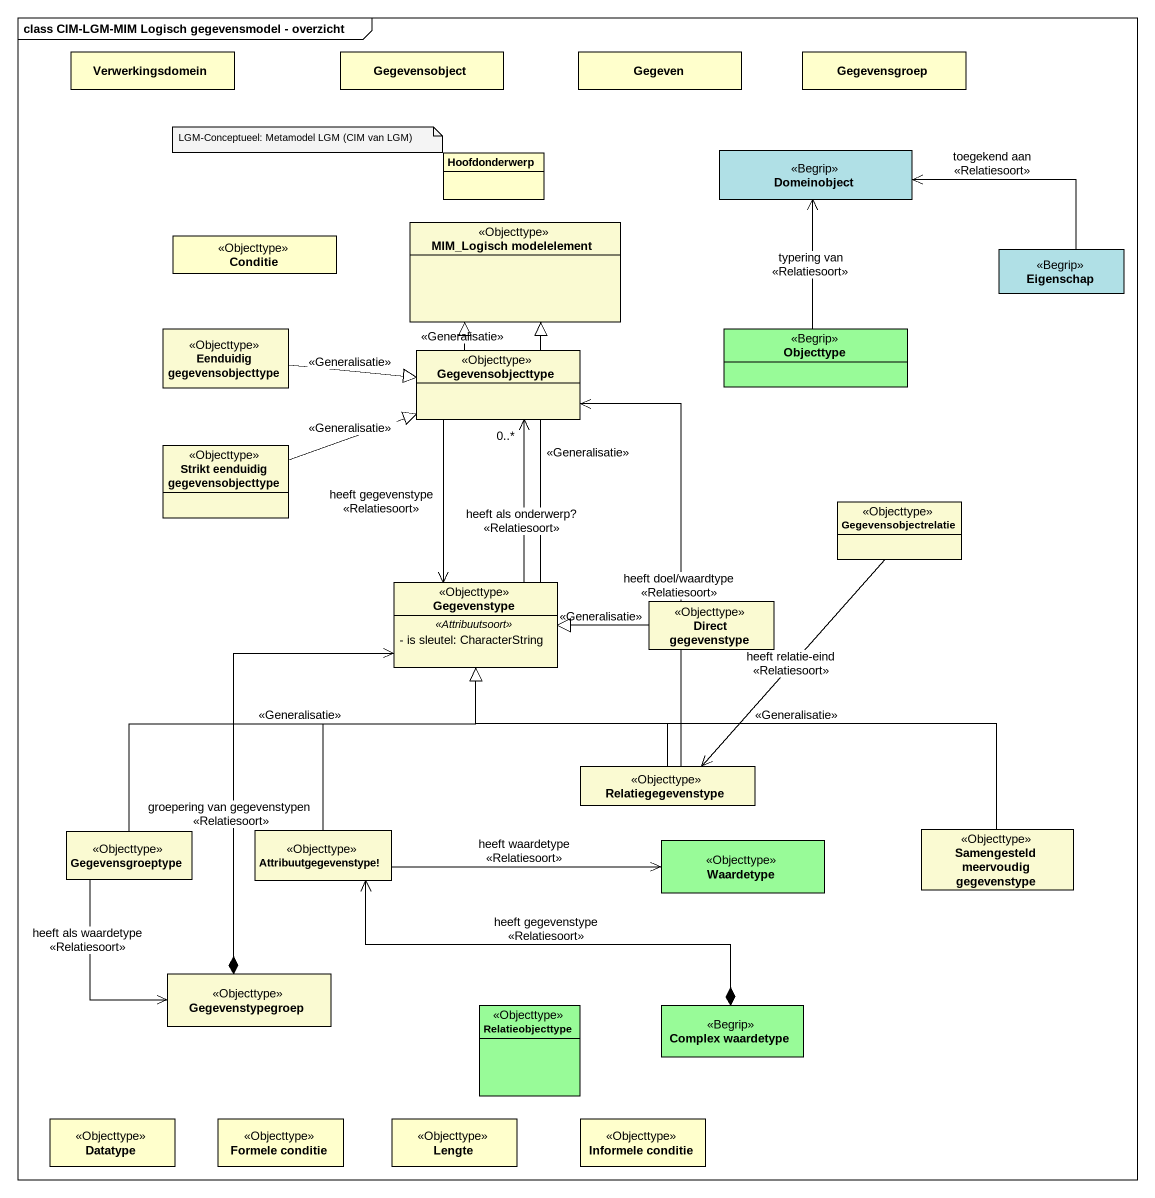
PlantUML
@startuml
mainframe class CIM-LGM-MIM Logisch gegevensmodel - overzicht
hide circle
hide empty members
skinparam classAttributeIconSize 0
class Verwerkingsdomein
class Gegevensobject
class Gegeven
class Gegevensgroep
class Hoofdonderwerp
class Domeinobject <<Begrip>> #B0E0E6
class "MIM_Logisch modelelement" as MIM_Logisch_modelelement <<Objecttype>> #FAFAD2
class Conditie <<Objecttype>>
class Eigenschap <<Begrip>> #B0E0E6
class "Eenduidig gegevensobjecttype" as Eenduidig_gegevensobjecttype <<Objecttype>> #FAFAD2
class Gegevensobjecttype <<Objecttype>> #FAFAD2
class Objecttype <<Begrip>> #98FB98
class "Strikt eenduidig gegevensobjecttype" as Strikt_eenduidig <<Objecttype>> #FAFAD2
class Gegevensobjectrelatie <<Objecttype>> #FAFAD2
class Gegevenstype <<Objecttype>> #FAFAD2 {
  .. <<Attribuutsoort>> ..
  - is sleutel: CharacterString
}
class "Direct gegevenstype" as Direct_gegevenstype <<Objecttype>> #FAFAD2
class Relatiegegevenstype <<Objecttype>> #FAFAD2
class Gegevensgroeptype <<Objecttype>> #FAFAD2
class "Attribuutgegevenstype!" as Attribuutgegevenstype <<Objecttype>> #FAFAD2
class Waardetype <<Objecttype>> #98FB98
class "Samengesteld meervoudig gegevenstype" as Samengesteld_meervoudig <<Objecttype>> #FAFAD2
class Gegevenstypegroep <<Objecttype>> #FAFAD2
class Relatieobjecttype <<Objecttype>> #98FB98
class "Complex waardetype" as Complex_waardetype <<Begrip>> #98FB98
class Datatype <<Objecttype>>
class "Formele conditie" as Formele_conditie <<Objecttype>>
class Lengte <<Objecttype>>
class "Informele conditie" as Informele_conditie <<Objecttype>>
Eigenschap -left-> Domeinobject : toegekend aan\n<<Relatiesoort>>
Eenduidig_gegevensobjecttype -right-|> Gegevensobjecttype : <<Generalisatie>>
Gegevensobjecttype -up-|> MIM_Logisch_modelelement : <<Generalisatie>>
Gegevensobjecttype --> Gegevenstype : heeft gegevenstype\n<<Relatiesoort>>
Objecttype -up-> Domeinobject : typering van\n<<Relatiesoort>>
Strikt_eenduidig -right-|> Gegevensobjecttype : <<Generalisatie>>
Gegevensobjectrelatie --> Relatiegegevenstype : heeft relatie-eind\n<<Relatiesoort>>
Gegevenstype -up-|> MIM_Logisch_modelelement : <<Generalisatie>>
Gegevenstype -up-> "0..*" Gegevensobjecttype : heeft als onderwerp?\n<<Relatiesoort>>
Direct_gegevenstype -left-|> Gegevenstype : <<Generalisatie>>
Relatiegegevenstype -up-> Gegevensobjecttype : heeft doel/waardtype\n<<Relatiesoort>>
Relatiegegevenstype -up-|> Gegevenstype
Gegevensgroeptype -up-|> Gegevenstype : <<Generalisatie>>
Gegevensgroeptype --> Gegevenstypegroep : heeft als waardetype\n<<Relatiesoort>>
Attribuutgegevenstype -up-|> Gegevenstype
Attribuutgegevenstype -right-> Waardetype : heeft waardetype\n<<Relatiesoort>>
Samengesteld_meervoudig -left-|> Gegevenstype : <<Generalisatie>>
Gegevenstypegroep *-up-> Gegevenstype : groepering van gegevenstypen\n<<Relatiesoort>>
Complex_waardetype *-left-> Attribuutgegevenstype : heeft gegevenstype\n<<Relatiesoort>>
note as N1
  LGM-Conceptueel: Metamodel LGM (CIM van LGM)
end note
@enduml
